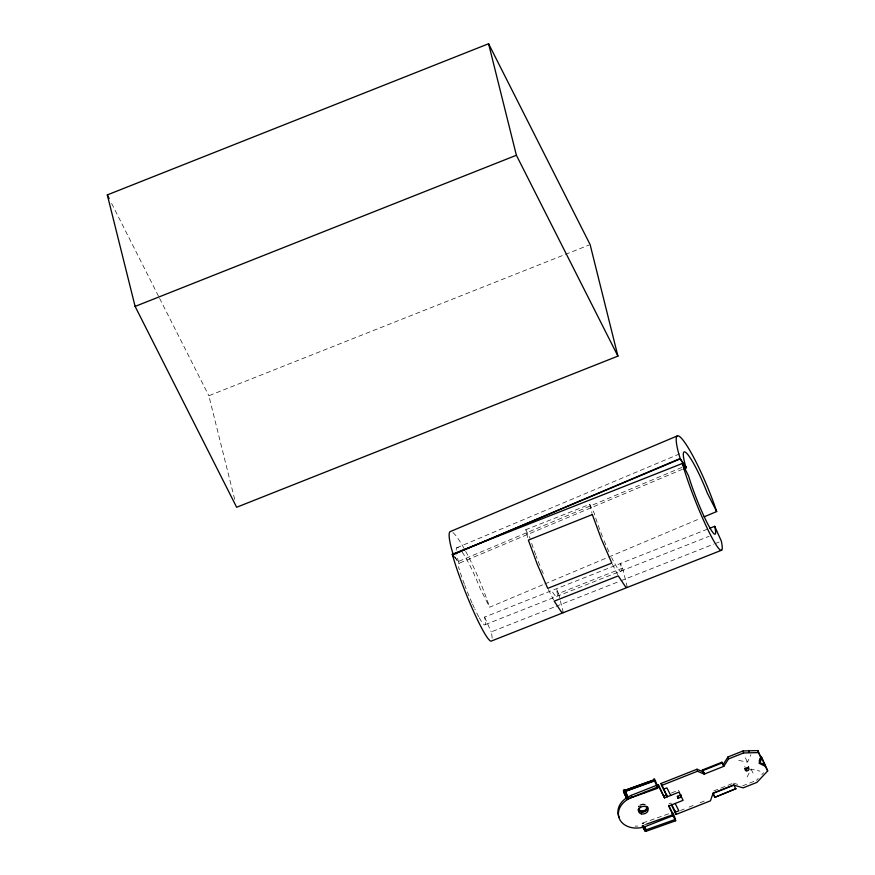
<?xml version="1.0" encoding="UTF-8"?>
<svg xmlns="http://www.w3.org/2000/svg" width="875" height="875" viewBox="0 0 875 875"><rect width="100%" height="100%" fill="white"/><g stroke="black" fill="none" stroke-linecap="round" stroke-linejoin="round"><path stroke-width="0.66" stroke-dasharray="4.38 3.28" d="M738.795 760.43L747.513 762.136L750.914 754.677M747.152 776.956L751.045 769.125L759.905 771.127M756.427 780.38L758.22 778.466M761.808 774.638L763.602 772.723M456.739 547.783L681.297 453.184M681.778 467.48L458.413 561.466L458.981 563.336L682.336 469.35M462.088 552.005A39.189 5.491 67.2 0 1 480.189 588.634L489.606 607.217L543.55 584.489M544.808 583.964L607.523 557.539M608.781 557.014L700.361 518.427M563.325 612.62L558.556 593.512L622.562 568.105L620.473 563.478A39.189 4.32 68.4 0 1 611.636 557.55M234.675 499.384L208.841 395.752L588.842 245.098M527.702 537.513L525.766 529.714L589.772 504.339L594.191 513.166A39.189 4.32 68.4 0 0 602.952 537.862M671.42 793.012L678.486 790.147L680.006 793.198M669.091 803.742L670.939 803.009M713.737 790.934L732.178 783.617M680.444 810.502L684.13 809.036M689.052 807.089L695.198 804.65M700.109 802.703L706.256 800.264M742.623 785.848L755.169 780.872M479.259 617.75A39.189 4.266 68.5 0 0 484.575 617.083L707.153 529.288M485.308 624.575L709.144 536.288M492.122 638.127A56.558 6.158 68.5 0 0 491.236 631.903L554.805 606.823M556.073 606.32L619.642 581.252M620.911 580.748L713.716 544.141M714.995 543.638L720.081 541.636M642.841 822.992L671.048 812.962M642.031 823.703L642.972 823.364M644.317 824.906L646.877 823.988M733.403 783.125L740.327 785.17M458.708 562.45L458.413 561.466A39.189 5.491 67.2 0 1 456.794 554.837M454.661 556.719L459.255 563.697M454.661 556.719L458.981 563.336M745.336 757.837L747.513 762.136M751.045 769.125L753.375 773.741M612.391 564.255L617.695 574.722M548.33 589.52L553.623 599.998M111.617 203.427L158.998 297.15M159.611 298.375L208.841 395.752M525.766 529.714L530.13 538.431M558.556 593.512L556.402 588.744A39.189 4.32 68.4 0 1 551.02 589.444M484.575 617.083L491.236 631.903M622.562 568.105L627.036 586.053M589.772 504.339L592.003 513.286M642.698 823.637A4.922 0.7 70.4 0 1 643.42 823.583M642.852 823.517A4.528 0.645 70.4 0 1 643.202 823.495M637.82 826.066A20.803 15.958 -14 0 1 635.141 826.131M638.4 807.1A4.933 3.784 -14 0 1 639.067 806.181M641.112 804.825A4.933 3.784 -14 0 1 645.925 804.967M638.302 806.717A4.933 3.784 -14 0 1 638.969 805.809M639.898 805.033A4.933 3.784 -14 0 1 646.702 805.23M641.331 805.066A4.036 3.095 -14 0 1 645.269 805.175M744.712 766.784A2.023 1.553 -14 0 1 744.986 766.413M608.923 551.83A39.189 4.32 68.4 0 1 603.903 540.225M543.266 573.552A39.189 4.32 68.4 0 1 540.323 566.661M539.842 565.502A39.189 4.32 68.4 0 1 536.102 555.975M535.664 554.805A39.189 4.32 68.4 0 1 531.169 541.844M478.723 616.777A39.189 4.266 68.5 0 1 474.764 608.923M474.217 607.775A39.189 4.266 68.5 0 1 472.577 604.177M472.019 602.941A39.189 4.266 68.5 0 1 464.855 585.441M464.406 584.259A39.189 4.266 68.5 0 1 458.456 566.705M452.977 532.569A56.558 7.93 67.2 0 1 465.073 550.211M465.719 551.403A56.558 7.93 67.2 0 1 489.606 607.217M456.225 550.167A39.189 5.491 67.2 0 1 460.852 550.353"/><path stroke-width="1.31" d="M625.034 790.617A4.856 0.558 70.1 0 1 627.802 798.525L626.85 798.864A4.856 0.558 70.1 0 0 624.488 791.733L624.236 790.573L654.041 779.767L657.738 788.255L627.933 798.853A5.25 0.602 70.1 0 0 625.373 791.142M663.512 788.309L667.275 796.797L661.566 785.477L697.495 771.236L704.222 774.102L723.811 766.336L723.308 764.323L728.011 756.93L743.028 750.969L757.925 750.564L760.736 757.159L759.139 763.295L765.373 766.325L767.692 770.908L756.93 782.392L743.127 787.861L733.906 785.138L712.917 793.461L714.853 797.311L735.788 788.736L714.853 797.311M735.853 788.988L733.841 784.886L712.939 793.177L714.788 797.059M713.005 793.428L710.445 800.822L676.036 814.461L671.431 804.956M761.206 756.492L759.281 760.638L759.817 762.781L764.772 764.63L761.206 756.492L764.772 764.63M759.817 762.781L761.731 758.625M760.736 757.159L758.417 752.577L743.531 752.981L728.514 758.942L723.811 766.336L721.93 762.223L702.33 770L704.222 774.102L703.719 772.089L696.992 769.223L661.062 783.464L661.566 785.477M677.381 435.892L450.319 531.552A56.558 7.93 67.2 0 0 451.533 548.887L453.217 554.509L680.061 458.577L686.098 467.764L683.594 468.825M453.217 554.509L680.28 458.861L686.098 467.764L685.541 465.905M704.123 516.841L716.669 511.558A56.558 7.93 67.2 0 0 686.405 444.894A56.558 7.93 67.2 0 0 678.595 453.228L680.28 458.861M107.308 194.906L488.589 43.75L590.111 244.584L617.914 356.103L236.644 507.259L135.111 306.414L107.308 194.906L109.156 198.559M135.111 306.414L516.392 155.258L488.589 43.75M631.148 795.397L658.317 784.623L664.519 797.891L678.978 792.148L683.112 800.33L668.653 806.061L673.422 815.5L646.209 826.197A20.803 15.958 -14 0 1 619.719 819.427A20.803 15.958 -14 0 1 631.663 797.42L631.181 795.462A20.803 15.958 -14 0 0 619.227 817.48M658.317 784.623L658.798 786.57L631.663 797.42M702.527 770.755L722.116 762.978M663.469 789.25L666.914 787.883L670.731 795.419M664.038 795.944L666.794 794.839M680.925 795.014L677.228 796.436L678.147 798.252L681.406 796.961L680.914 794.948M721.656 550.211L491.531 640.981A56.558 6.158 68.5 0 1 473.988 612.336A56.558 6.158 68.5 0 1 452.255 554.236L682.369 463.466L688.57 475.934A39.189 4.266 68.5 0 0 707.711 523.895A39.189 4.266 68.5 0 0 714.689 526.312L721.35 541.133A56.558 6.158 68.5 0 1 709.494 532.908A56.558 6.158 68.5 0 1 682.369 463.466M709.658 528.292L714.689 526.312M624.236 790.573L654.128 779.953A5.25 0.602 70.1 0 1 654.959 779.887A5.25 0.602 70.1 0 1 657.377 786.341M624.477 791.558L654.281 780.752M626.85 798.864L623.744 792.291A4.856 0.558 70.1 0 1 624.488 791.733L654.369 780.938M623.755 792.345L624.695 792.006A4.856 0.558 70.1 0 1 624.345 790.366M624.356 793.712L625.308 793.373L627.933 798.93M626.577 798.383L627.802 798.525M646.877 823.988L672.514 814.877L675.664 820.772L646.177 831.25L643.027 825.355M646.177 831.25L645.903 829.905L675.391 819.427A4.922 0.7 70.4 0 0 673.312 813.838A4.922 0.7 70.4 0 0 672.186 813.159M642.272 826.131L645.072 831.119L645.991 830.616A4.528 0.645 70.4 0 0 644.722 826.481M627.364 587.333L625.417 586.644L618.275 575.892L554.214 601.158L561.356 611.909L563.325 612.62M762.792 763.295L764.87 764.312L767.692 770.908M644.087 792.345L644.438 792.936M642.359 825.945L644.733 830.167L643.388 826.153M716.669 511.558L707.252 492.986A39.189 5.491 67.2 0 0 687.914 454.694A39.189 5.491 67.2 0 0 685.486 465.817L686.098 467.764M516.392 155.258L617.914 356.103M721.93 762.223L723.625 765.581M702.33 770L704.025 773.347M675.161 803.48L678.869 810.819L675.139 812.295L674.636 810.283L676.036 814.461M661.062 783.464L662.966 787.237M671.475 804.059L674.647 810.348M668.763 805.295L673.422 815.5M658.798 786.57L664.519 797.891M452.255 554.236L453.939 557.637M624.564 791.744L625.308 793.373M624.652 792.028L625.341 793.603M764.87 764.312L765.373 766.325M757.925 750.564L758.417 752.577M748.672 750.411L749.175 752.412M743.028 750.969L743.531 752.981M728.011 756.93L728.514 758.942M696.992 769.223L697.495 771.236M678.234 798.219L677.753 796.272L678.147 798.252M675.391 819.427L675.664 820.772M645.072 831.119L645.05 830.955A4.528 0.645 70.4 0 0 643.781 826.809M672.514 814.877A4.922 0.7 70.4 0 1 672.295 813.914M644.744 826.383A4.922 0.7 70.4 0 1 645.903 829.905M624.334 790.759A5.25 0.602 70.1 0 1 624.597 789.742M646.111 806.203A4.036 3.095 -14 0 1 643.781 811.322A4.036 3.095 -14 0 1 638.925 808.248M639.778 806.673A4.036 3.095 -14 0 1 640.533 806.039M647.686 807.373A4.933 3.784 -14 0 1 643.956 811.847A4.933 3.784 -14 0 1 638.28 810.042M647.588 806.991A4.933 3.784 -14 0 1 643.858 811.475A4.933 3.784 -14 0 1 638.192 809.659M646.712 807.155A4.036 3.095 -14 0 1 644.153 810.655A4.036 3.095 -14 0 1 639.505 810.009M748.519 766.894A2.023 1.553 -14 0 1 744.909 768.327M748.552 767.025A2.023 1.553 -14 0 1 744.942 768.458M623.744 791.175L626.478 797.836L623.744 791.175M592.32 514.566L528.358 540.116L537.272 564.287L547.739 588.361L611.811 563.084L601.344 539.011L592.32 514.566M641.32 813.87A4.933 3.784 -14 0 0 648.167 809.32A4.933 3.784 -14 0 0 640.478 807.352A4.933 3.784 -14 0 0 641.32 813.87M746.211 770.777A2.023 1.553 -14 0 0 749.022 768.906A2.023 1.553 -14 0 0 745.872 768.108A2.023 1.553 -14 0 0 746.211 770.777"/></g></svg>
